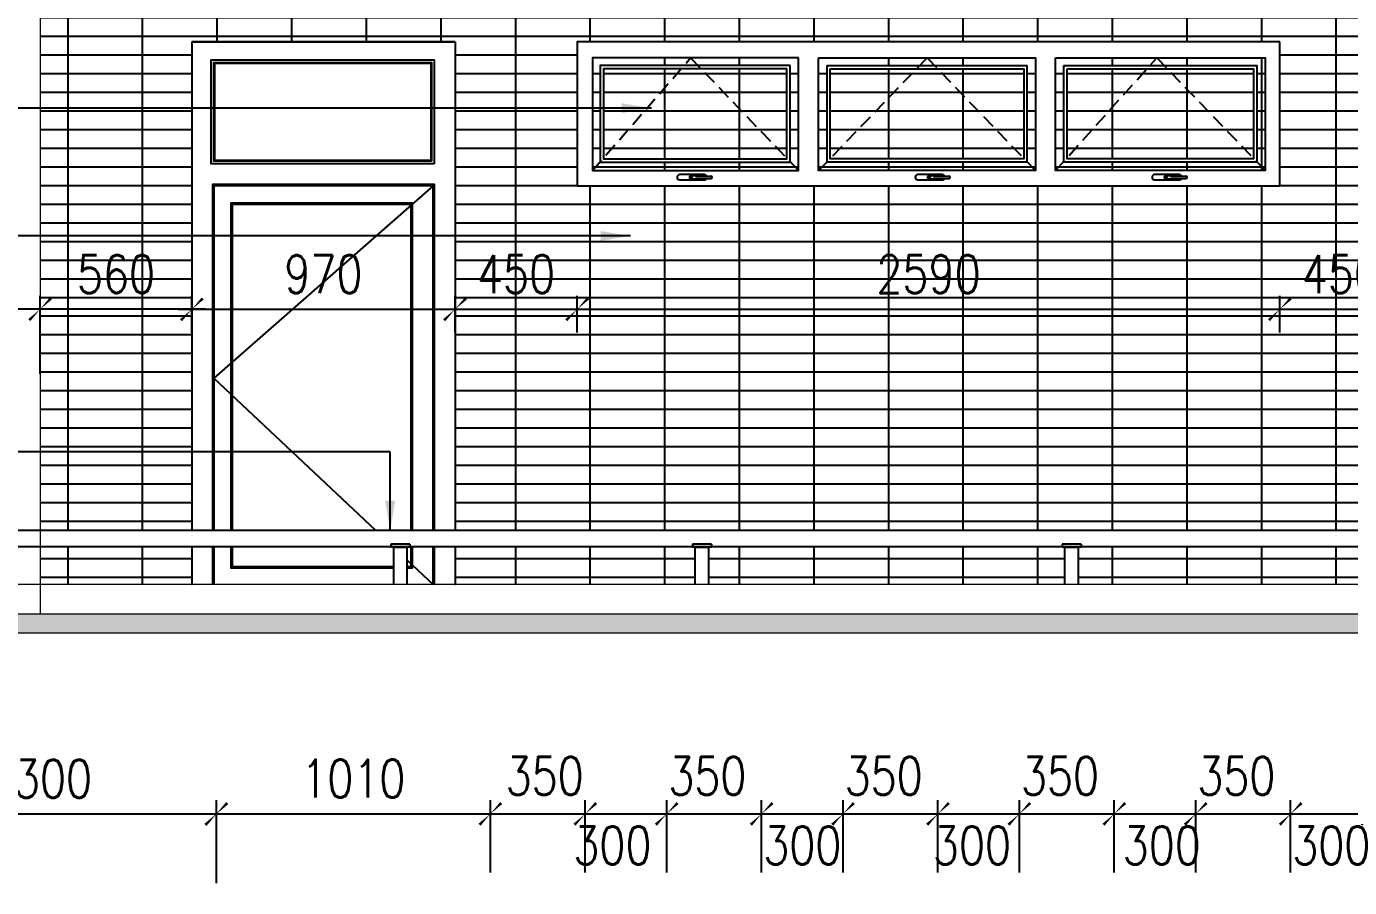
# Model space of a CAD drawing. Header units: millimetres. Extents: x -34806 to 662668, y 63228 to 99452.
# Drawn here: x 239647 to 244524, y 83975 to 87149 of the extents above; entities that cross this region are included whole.
import ezdxf

# ---------------------------------------------------------------- set-up
doc = ezdxf.new("R2010")
doc.units = ezdxf.units.MM
doc.header["$LTSCALE"] = 200
doc.header["$MEASUREMENT"] = 0
doc.header["$PDMODE"] = 3
doc.header["$PDSIZE"] = 50
doc.linetypes.add('HIDDEN', pattern=[0.375, 0.25, -0.125])
doc.layers.get('DEFPOINTS').update_dxf_attribs({"linetype": 'CONTINUOUS'})
doc.layers.add('3', color=7, linetype='CONTINUOUS', lineweight=30)
doc.layers.add('thay', color=7, linetype='CONTINUOUS', lineweight=18)
for name, color, linetype in [('DIM', 1, 'CONTINUOUS'), ('Manh', 8, 'CONTINUOUS'), ('TPTA-Hatch', 250, 'CONTINUOUS'), ('TPTA-Text', 253, 'CONTINUOUS'), ('TPTA-Virtural', 253, 'CONTINUOUS'), ('wood', 254, 'CONTINUOUS')]:
    doc.layers.add(name, color=color, linetype=linetype)
doc.styles.add('RomanS', font='romans.shx', dxfattribs={"width": 0.8})
doc.dimstyles.new('D1', dxfattribs={"dimtxt": 140, "dimasz": 80, "dimexe": 50, "dimexo": 0, "dimgap": 60, "dimtad": 1, "dimdec": 0, "dimzin": 0, "dimdsep": 46, "dimtxsty": 'RomanS', "dimblk1": 'ARCHTICK', "dimblk2": 'ARCHTICK', "dimsah": 1, "dimcen": 100, "dimdle": 50, "dimclrt": 7, "dimadec": 0, "dimazin": 0, "dimtfac": 0.005, "dimtdec": 0, "dimtix": 1, "dimtofl": 0, "dimtmove": 2, "dimatfit": 3, "dimldrblk": 'ARCHTICK', "dimfxl": 1, "dimtvp": 0.8, "dimtolj": 1, "dimtzin": 0, "dimarcsym": 0})
doc.dimstyles.new('DIM-A3', dxfattribs={"dimscale": 0, "dimtxt": 160, "dimasz": 110, "dimexe": 110, "dimexo": 0, "dimgap": 110, "dimtad": 1, "dimdec": 0, "dimdsep": 46, "dimtxsty": 'RomanS', "dimblk1": 'ARCHTICK', "dimblk2": 'ARCHTICK', "dimsah": 1, "dimcen": 0.09, "dimdle": 110, "dimclrd": 256, "dimclre": 256, "dimclrt": 14, "dimadec": 0, "dimazin": 0, "dimtfac": 1, "dimtdec": 0, "dimtix": 1, "dimtmove": 2, "dimatfit": 3, "dimfxl": 110, "dimtolj": 1, "dimarcsym": 0})

# ---------------------------------------------------------------- blocks, each defined once
blk = doc.blocks.new('_ArchTick')
at = {"layer": 'DIM', "color": 150}
blk.add_lwpolyline([(0.5, 0.5, 0.133, 0, 0), (0, 0, 0, 0.133, 0), (-0.5, -0.5, 0.133, 0.133, 0)], format="xyseb", dxfattribs=at)
blk = doc.blocks.new('*D261')
at = {"layer": 'DEFPOINTS', "color": 0}
for p in [(241356.8, 84246.3), (240346.8, 83990.3), (241356.8, 84030.7)]:
    blk.add_point(p, dxfattribs=at)
at = {"layer": 'DIM', "color": 0, "lineweight": -2}
for p, q in [((240346.8, 83990.3), (240346.8, 84296.3)), ((241356.8, 84030.7), (241356.8, 84296.3)), ((240296.8, 84246.3), (241406.8, 84246.3))]:
    blk.add_line(p, q, dxfattribs=at)
at = {"layer": 'DIM', "color": 0, "lineweight": -2, "xscale": 80, "yscale": 80, "zscale": 80, "rotation": 180}
blk.add_blockref('_ArchTick', (240346.8, 84246.3), dxfattribs=at)
at = {"layer": 'DIM', "color": 0, "lineweight": -2, "xscale": 80, "yscale": 80, "zscale": 80}
blk.add_blockref('_ArchTick', (241356.8, 84246.3), dxfattribs=at)
at = {"layer": 'DIM', "color": 7, "insert": (240851.8, 84376.3), "char_height": 140, "attachment_point": 5, "style": 'RomanS'}
blk.add_mtext('\\A1;1010', dxfattribs=at)
blk = doc.blocks.new('*D262')
at = {"layer": 'DEFPOINTS', "color": 0}
for p in [(241706.8, 84246.3), (241356.8, 84030.7), (241706.8, 84030.7)]:
    blk.add_point(p, dxfattribs=at)
at = {"layer": 'DIM', "color": 0, "lineweight": -2}
for p, q in [((241356.8, 84030.7), (241356.8, 84296.3)), ((241706.8, 84030.7), (241706.8, 84296.3)), ((241306.8, 84246.3), (241756.8, 84246.3))]:
    blk.add_line(p, q, dxfattribs=at)
at = {"layer": 'DIM', "color": 0, "lineweight": -2, "xscale": 80, "yscale": 80, "zscale": 80, "rotation": 180}
blk.add_blockref('_ArchTick', (241356.8, 84246.3), dxfattribs=at)
at = {"layer": 'DIM', "color": 0, "lineweight": -2, "xscale": 80, "yscale": 80, "zscale": 80}
blk.add_blockref('_ArchTick', (241706.8, 84246.3), dxfattribs=at)
at = {"layer": 'DIM', "color": 7, "insert": (241556.8, 84386.3), "char_height": 140, "attachment_point": 5, "style": 'RomanS'}
blk.add_mtext('\\A1;350', dxfattribs=at)
blk = doc.blocks.new('*D263')
at = {"layer": 'DEFPOINTS', "color": 0}
for p in [(242006.8, 84246.3), (241706.8, 84030.7), (242006.8, 84030.7)]:
    blk.add_point(p, dxfattribs=at)
at = {"layer": 'DIM', "color": 0, "lineweight": -2}
for p, q in [((241706.8, 84030.7), (241706.8, 84296.3)), ((242006.8, 84030.7), (242006.8, 84296.3)), ((241656.8, 84246.3), (242056.8, 84246.3))]:
    blk.add_line(p, q, dxfattribs=at)
at = {"layer": 'DIM', "color": 0, "lineweight": -2, "xscale": 80, "yscale": 80, "zscale": 80, "rotation": 180}
blk.add_blockref('_ArchTick', (241706.8, 84246.3), dxfattribs=at)
at = {"layer": 'DIM', "color": 0, "lineweight": -2, "xscale": 80, "yscale": 80, "zscale": 80}
blk.add_blockref('_ArchTick', (242006.8, 84246.3), dxfattribs=at)
at = {"layer": 'DIM', "color": 7, "insert": (241806.8, 84130.2), "char_height": 140, "attachment_point": 5, "style": 'RomanS'}
blk.add_mtext('\\A1;300', dxfattribs=at)
blk = doc.blocks.new('*D264')
at = {"layer": 'DEFPOINTS', "color": 0}
for p in [(242356.8, 84246.3), (242006.8, 84030.7), (242356.8, 84030.7)]:
    blk.add_point(p, dxfattribs=at)
at = {"layer": 'DIM', "color": 0, "lineweight": -2}
for p, q in [((242006.8, 84030.7), (242006.8, 84296.3)), ((242356.8, 84030.7), (242356.8, 84296.3)), ((241956.8, 84246.3), (242406.8, 84246.3))]:
    blk.add_line(p, q, dxfattribs=at)
at = {"layer": 'DIM', "color": 0, "lineweight": -2, "xscale": 80, "yscale": 80, "zscale": 80, "rotation": 180}
blk.add_blockref('_ArchTick', (242006.8, 84246.3), dxfattribs=at)
at = {"layer": 'DIM', "color": 0, "lineweight": -2, "xscale": 80, "yscale": 80, "zscale": 80}
blk.add_blockref('_ArchTick', (242356.8, 84246.3), dxfattribs=at)
at = {"layer": 'DIM', "color": 7, "insert": (242156.8, 84386.3), "char_height": 140, "attachment_point": 5, "style": 'RomanS'}
blk.add_mtext('\\A1;350', dxfattribs=at)
blk = doc.blocks.new('*D265')
at = {"layer": 'DEFPOINTS', "color": 0}
for p in [(242656.8, 84246.3), (242356.8, 84030.7), (242656.8, 84030.7)]:
    blk.add_point(p, dxfattribs=at)
at = {"layer": 'DIM', "color": 0, "lineweight": -2}
for p, q in [((242356.8, 84030.7), (242356.8, 84296.3)), ((242656.8, 84030.7), (242656.8, 84296.3)), ((242306.8, 84246.3), (242706.8, 84246.3))]:
    blk.add_line(p, q, dxfattribs=at)
at = {"layer": 'DIM', "color": 0, "lineweight": -2, "xscale": 80, "yscale": 80, "zscale": 80, "rotation": 180}
blk.add_blockref('_ArchTick', (242356.8, 84246.3), dxfattribs=at)
at = {"layer": 'DIM', "color": 0, "lineweight": -2, "xscale": 80, "yscale": 80, "zscale": 80}
blk.add_blockref('_ArchTick', (242656.8, 84246.3), dxfattribs=at)
at = {"layer": 'DIM', "color": 7, "insert": (242506.8, 84130.2), "char_height": 140, "attachment_point": 5, "style": 'RomanS'}
blk.add_mtext('\\A1;300', dxfattribs=at)
blk = doc.blocks.new('*D266')
at = {"layer": 'DEFPOINTS', "color": 0}
for p in [(243006.8, 84246.3), (242656.8, 84030.7), (243006.8, 84030.7)]:
    blk.add_point(p, dxfattribs=at)
at = {"layer": 'DIM', "color": 0, "lineweight": -2}
for p, q in [((242656.8, 84030.7), (242656.8, 84296.3)), ((243006.8, 84030.7), (243006.8, 84296.3)), ((242606.8, 84246.3), (243056.8, 84246.3))]:
    blk.add_line(p, q, dxfattribs=at)
at = {"layer": 'DIM', "color": 0, "lineweight": -2, "xscale": 80, "yscale": 80, "zscale": 80, "rotation": 180}
blk.add_blockref('_ArchTick', (242656.8, 84246.3), dxfattribs=at)
at = {"layer": 'DIM', "color": 0, "lineweight": -2, "xscale": 80, "yscale": 80, "zscale": 80}
blk.add_blockref('_ArchTick', (243006.8, 84246.3), dxfattribs=at)
at = {"layer": 'DIM', "color": 7, "insert": (242806.8, 84386.3), "char_height": 140, "attachment_point": 5, "style": 'RomanS'}
blk.add_mtext('\\A1;350', dxfattribs=at)
blk = doc.blocks.new('*D267')
at = {"layer": 'DEFPOINTS', "color": 0}
for p in [(243306.8, 84246.3), (243006.8, 84030.7), (243306.8, 84030.7)]:
    blk.add_point(p, dxfattribs=at)
at = {"layer": 'DIM', "color": 0, "lineweight": -2}
for p, q in [((243006.8, 84030.7), (243006.8, 84296.3)), ((243306.8, 84030.7), (243306.8, 84296.3)), ((242956.8, 84246.3), (243356.8, 84246.3))]:
    blk.add_line(p, q, dxfattribs=at)
at = {"layer": 'DIM', "color": 0, "lineweight": -2, "xscale": 80, "yscale": 80, "zscale": 80, "rotation": 180}
blk.add_blockref('_ArchTick', (243006.8, 84246.3), dxfattribs=at)
at = {"layer": 'DIM', "color": 0, "lineweight": -2, "xscale": 80, "yscale": 80, "zscale": 80}
blk.add_blockref('_ArchTick', (243306.8, 84246.3), dxfattribs=at)
at = {"layer": 'DIM', "color": 7, "insert": (243131.8, 84130.2), "char_height": 140, "attachment_point": 5, "style": 'RomanS'}
blk.add_mtext('\\A1;300', dxfattribs=at)
blk = doc.blocks.new('*D268')
at = {"layer": 'DEFPOINTS', "color": 0}
for p in [(243656.8, 84246.3), (243306.8, 84030.7), (243656.8, 84030.7)]:
    blk.add_point(p, dxfattribs=at)
at = {"layer": 'DIM', "color": 0, "lineweight": -2}
for p, q in [((243306.8, 84030.7), (243306.8, 84296.3)), ((243656.8, 84030.7), (243656.8, 84296.3)), ((243256.8, 84246.3), (243706.8, 84246.3))]:
    blk.add_line(p, q, dxfattribs=at)
at = {"layer": 'DIM', "color": 0, "lineweight": -2, "xscale": 80, "yscale": 80, "zscale": 80, "rotation": 180}
blk.add_blockref('_ArchTick', (243306.8, 84246.3), dxfattribs=at)
at = {"layer": 'DIM', "color": 0, "lineweight": -2, "xscale": 80, "yscale": 80, "zscale": 80}
blk.add_blockref('_ArchTick', (243656.8, 84246.3), dxfattribs=at)
at = {"layer": 'DIM', "color": 7, "insert": (243456.8, 84386.3), "char_height": 140, "attachment_point": 5, "style": 'RomanS'}
blk.add_mtext('\\A1;350', dxfattribs=at)
blk = doc.blocks.new('*D269')
at = {"layer": 'DEFPOINTS', "color": 0}
for p in [(243956.8, 84246.3), (243656.8, 84030.7), (243956.8, 84030.7)]:
    blk.add_point(p, dxfattribs=at)
at = {"layer": 'DIM', "color": 0, "lineweight": -2}
for p, q in [((243656.8, 84030.7), (243656.8, 84296.3)), ((243956.8, 84030.7), (243956.8, 84296.3)), ((243606.8, 84246.3), (244006.8, 84246.3))]:
    blk.add_line(p, q, dxfattribs=at)
at = {"layer": 'DIM', "color": 0, "lineweight": -2, "xscale": 80, "yscale": 80, "zscale": 80, "rotation": 180}
blk.add_blockref('_ArchTick', (243656.8, 84246.3), dxfattribs=at)
at = {"layer": 'DIM', "color": 0, "lineweight": -2, "xscale": 80, "yscale": 80, "zscale": 80}
blk.add_blockref('_ArchTick', (243956.8, 84246.3), dxfattribs=at)
at = {"layer": 'DIM', "color": 7, "insert": (243831.8, 84130.2), "char_height": 140, "attachment_point": 5, "style": 'RomanS'}
blk.add_mtext('\\A1;300', dxfattribs=at)
blk = doc.blocks.new('*D270')
at = {"layer": 'DEFPOINTS', "color": 0}
for p in [(244306.8, 84246.3), (243956.8, 84030.7), (244306.8, 84030.7)]:
    blk.add_point(p, dxfattribs=at)
at = {"layer": 'DIM', "color": 0, "lineweight": -2}
for p, q in [((243956.8, 84030.7), (243956.8, 84296.3)), ((244306.8, 84030.7), (244306.8, 84296.3)), ((243906.8, 84246.3), (244356.8, 84246.3))]:
    blk.add_line(p, q, dxfattribs=at)
at = {"layer": 'DIM', "color": 0, "lineweight": -2, "xscale": 80, "yscale": 80, "zscale": 80, "rotation": 180}
blk.add_blockref('_ArchTick', (243956.8, 84246.3), dxfattribs=at)
at = {"layer": 'DIM', "color": 0, "lineweight": -2, "xscale": 80, "yscale": 80, "zscale": 80}
blk.add_blockref('_ArchTick', (244306.8, 84246.3), dxfattribs=at)
at = {"layer": 'DIM', "color": 7, "insert": (244106.8, 84386.3), "char_height": 140, "attachment_point": 5, "style": 'RomanS'}
blk.add_mtext('\\A1;350', dxfattribs=at)
blk = doc.blocks.new('*D271')
at = {"layer": 'DEFPOINTS', "color": 0}
for p in [(244606.8, 84246.3), (244306.8, 84030.7), (244606.8, 84030.7)]:
    blk.add_point(p, dxfattribs=at)
at = {"layer": 'DIM', "color": 0, "lineweight": -2}
for p, q in [((244306.8, 84030.7), (244306.8, 84296.3)), ((244606.8, 84030.7), (244606.8, 84296.3)), ((244256.8, 84246.3), (244656.8, 84246.3))]:
    blk.add_line(p, q, dxfattribs=at)
at = {"layer": 'DIM', "color": 0, "lineweight": -2, "xscale": 80, "yscale": 80, "zscale": 80, "rotation": 180}
blk.add_blockref('_ArchTick', (244306.8, 84246.3), dxfattribs=at)
at = {"layer": 'DIM', "color": 0, "lineweight": -2, "xscale": 80, "yscale": 80, "zscale": 80}
blk.add_blockref('_ArchTick', (244606.8, 84246.3), dxfattribs=at)
at = {"layer": 'DIM', "color": 7, "insert": (244456.8, 84130.2), "char_height": 140, "attachment_point": 5, "style": 'RomanS'}
blk.add_mtext('\\A1;300', dxfattribs=at)
blk = doc.blocks.new('tn')
at = {"layer": 'wood', "ltscale": 0.5}
for p, q in [((65303.5, -42411.1), (65303.5, -42422.8)), ((65303.6, -42423.4), (65305.2, -42426.5)), ((65305.4, -42427), (65305.4, -42482.4)), ((65314, -42427), (65314, -42482.4)), ((65315.7, -42423.4), (65314.2, -42426.5)), ((65315.9, -42411.1), (65315.9, -42422.8))]:
    blk.add_line(p, q, dxfattribs=at)
for points in [[(65300.1, -42367), (65300.1, -42457.3)], [(65319.3, -42417.3), (65319.3, -42367)], [(65319.3, -42457.3), (65319.3, -42417.3)]]:
    blk.add_lwpolyline(points, dxfattribs=at)
blk.add_circle((65309.7, -42411.1), 1.75, dxfattribs=at)
for centre, radius, start, end in [((65309.7, -42367), 9.61, 0, 180), ((65309.7, -42411.1), 8.28, 318.259, 221.741), ((65309.7, -42411.1), 8.28, 48.259, 221.741), ((65309.7, -42411.1), 6.18, 0, 180), ((65304.7, -42422.8), 1.2, 180, 207.1927), ((65304.2, -42427), 1.2, 0, 27.1927), ((65315.2, -42427), 1.2, 152.8073, 180), ((65314.7, -42422.8), 1.2, 332.8073, 0), ((65309.7, -42457.3), 9.61, 180, 243.1549), ((65309.7, -42457.3), 9.61, 296.8451, 0), ((65309.7, -42482.4), 4.34, 180, 0)]:
    blk.add_arc(centre, radius, start, end, dxfattribs=at)
blk = doc.blocks.new('*D301')
at = {"layer": 'DEFPOINTS', "color": 0}
for p in [(239046.8, 84245.7), (240346.8, 83990.3), (239046.8, 83974.7)]:
    blk.add_point(p, dxfattribs=at)
at = {"layer": 'DIM', "color": 0, "lineweight": -2}
for p, q in [((239046.8, 83974.7), (239046.8, 84295.7)), ((240346.8, 83990.3), (240346.8, 84295.7)), ((240396.8, 84245.7), (238996.8, 84245.7))]:
    blk.add_line(p, q, dxfattribs=at)
at = {"layer": 'DIM', "color": 0, "lineweight": -2, "xscale": 80, "yscale": 80, "zscale": 80, "rotation": 180}
blk.add_blockref('_ArchTick', (239046.8, 84245.7), dxfattribs=at)
at = {"layer": 'DIM', "color": 0, "lineweight": -2, "xscale": 80, "yscale": 80, "zscale": 80}
blk.add_blockref('_ArchTick', (240346.8, 84245.7), dxfattribs=at)
at = {"layer": 'DIM', "color": 7, "insert": (239696.8, 84375.7), "char_height": 140, "attachment_point": 5, "style": 'RomanS'}
blk.add_mtext('\\A1;1300', dxfattribs=at)
blk = doc.blocks.new('*D302')
at = {"layer": 'DEFPOINTS', "color": 0}
for p in [(238206.8, 86554.5), (238206.8, 86106.3), (239696.8, 85868.1)]:
    blk.add_point(p, dxfattribs=at)
at = {"layer": 'DIM', "color": 0, "lineweight": -2}
for p, q in [((238206.8, 86554.5), (238206.8, 86056.3)), ((239696.8, 85868.1), (239696.8, 86156.3)), ((239746.8, 86106.3), (238156.8, 86106.3))]:
    blk.add_line(p, q, dxfattribs=at)
at = {"layer": 'DIM', "color": 0, "lineweight": -2, "xscale": 80, "yscale": 80, "zscale": 80, "rotation": 180}
blk.add_blockref('_ArchTick', (238206.8, 86106.3), dxfattribs=at)
at = {"layer": 'DIM', "color": 0, "lineweight": -2, "xscale": 80, "yscale": 80, "zscale": 80}
blk.add_blockref('_ArchTick', (239696.8, 86106.3), dxfattribs=at)
at = {"layer": 'DIM', "color": 7, "insert": (238951.8, 86236.3), "char_height": 140, "attachment_point": 5, "style": 'RomanS'}
blk.add_mtext('\\A1;1490', dxfattribs=at)
blk = doc.blocks.new('*D303')
at = {"layer": 'DEFPOINTS', "color": 0}
for p in [(239696.8, 86106.3), (239696.8, 86020.9), (240256.5, 86020.9)]:
    blk.add_point(p, dxfattribs=at)
at = {"layer": 'DIM', "color": 0, "lineweight": -2}
for p, q in [((239696.8, 86020.9), (239696.8, 86156.3)), ((240256.5, 86020.9), (240256.5, 86156.3)), ((240306.5, 86106.3), (239646.8, 86106.3))]:
    blk.add_line(p, q, dxfattribs=at)
at = {"layer": 'DIM', "color": 0, "lineweight": -2, "xscale": 80, "yscale": 80, "zscale": 80, "rotation": 180}
blk.add_blockref('_ArchTick', (239696.8, 86106.3), dxfattribs=at)
at = {"layer": 'DIM', "color": 0, "lineweight": -2, "xscale": 80, "yscale": 80, "zscale": 80}
blk.add_blockref('_ArchTick', (240256.5, 86106.3), dxfattribs=at)
at = {"layer": 'DIM', "color": 7, "insert": (239976.7, 86236.3), "char_height": 140, "attachment_point": 5, "style": 'RomanS'}
blk.add_mtext('\\A1;560', dxfattribs=at)
blk = doc.blocks.new('*D304')
at = {"layer": 'DEFPOINTS', "color": 0}
for p in [(241226.5, 86106.3), (240256.5, 86020.9), (241226.5, 86020.9)]:
    blk.add_point(p, dxfattribs=at)
at = {"layer": 'DIM', "color": 0, "lineweight": -2}
for p, q in [((240256.5, 86020.9), (240256.5, 86156.3)), ((241226.5, 86020.9), (241226.5, 86156.3)), ((240206.5, 86106.3), (241276.5, 86106.3))]:
    blk.add_line(p, q, dxfattribs=at)
at = {"layer": 'DIM', "color": 0, "lineweight": -2, "xscale": 80, "yscale": 80, "zscale": 80, "rotation": 180}
blk.add_blockref('_ArchTick', (240256.5, 86106.3), dxfattribs=at)
at = {"layer": 'DIM', "color": 0, "lineweight": -2, "xscale": 80, "yscale": 80, "zscale": 80}
blk.add_blockref('_ArchTick', (241226.5, 86106.3), dxfattribs=at)
at = {"layer": 'DIM', "color": 7, "insert": (240741.5, 86236.3), "char_height": 140, "attachment_point": 5, "style": 'RomanS'}
blk.add_mtext('\\A1;970', dxfattribs=at)
blk = doc.blocks.new('*D305')
at = {"layer": 'DEFPOINTS', "color": 0}
for p in [(241676.8, 86106.3), (241226.5, 86020.9), (241676.8, 86020.9)]:
    blk.add_point(p, dxfattribs=at)
at = {"layer": 'DIM', "color": 0, "lineweight": -2}
for p, q in [((241226.5, 86020.9), (241226.5, 86156.3)), ((241676.8, 86020.9), (241676.8, 86156.3)), ((241176.5, 86106.3), (241726.8, 86106.3))]:
    blk.add_line(p, q, dxfattribs=at)
at = {"layer": 'DIM', "color": 0, "lineweight": -2, "xscale": 80, "yscale": 80, "zscale": 80, "rotation": 180}
blk.add_blockref('_ArchTick', (241226.5, 86106.3), dxfattribs=at)
at = {"layer": 'DIM', "color": 0, "lineweight": -2, "xscale": 80, "yscale": 80, "zscale": 80}
blk.add_blockref('_ArchTick', (241676.8, 86106.3), dxfattribs=at)
at = {"layer": 'DIM', "color": 7, "insert": (241451.6, 86236.3), "char_height": 140, "attachment_point": 5, "style": 'RomanS'}
blk.add_mtext('\\A1;450', dxfattribs=at)
blk = doc.blocks.new('*D306')
at = {"layer": 'DEFPOINTS', "color": 0}
for p in [(244266.8, 86106.3), (241676.8, 86020.9), (244266.8, 86020.7)]:
    blk.add_point(p, dxfattribs=at)
at = {"layer": 'DIM', "color": 0, "lineweight": -2}
for p, q in [((241676.8, 86020.9), (241676.8, 86156.3)), ((244266.8, 86020.7), (244266.8, 86156.3)), ((241626.8, 86106.3), (244316.8, 86106.3))]:
    blk.add_line(p, q, dxfattribs=at)
at = {"layer": 'DIM', "color": 0, "lineweight": -2, "xscale": 80, "yscale": 80, "zscale": 80, "rotation": 180}
blk.add_blockref('_ArchTick', (241676.8, 86106.3), dxfattribs=at)
at = {"layer": 'DIM', "color": 0, "lineweight": -2, "xscale": 80, "yscale": 80, "zscale": 80}
blk.add_blockref('_ArchTick', (244266.8, 86106.3), dxfattribs=at)
at = {"layer": 'DIM', "color": 7, "insert": (242971.8, 86236.3), "char_height": 140, "attachment_point": 5, "style": 'RomanS'}
blk.add_mtext('\\A1;2590', dxfattribs=at)
blk = doc.blocks.new('*D307')
at = {"layer": 'DEFPOINTS', "color": 0}
for p in [(244717, 86106.3), (244266.8, 86020.7), (244717, 86020.9)]:
    blk.add_point(p, dxfattribs=at)
at = {"layer": 'DIM', "color": 0, "lineweight": -2}
for p, q in [((244266.8, 86020.7), (244266.8, 86156.3)), ((244717, 86020.9), (244717, 86156.3)), ((244216.8, 86106.3), (244767, 86106.3))]:
    blk.add_line(p, q, dxfattribs=at)
at = {"layer": 'DIM', "color": 0, "lineweight": -2, "xscale": 80, "yscale": 80, "zscale": 80, "rotation": 180}
blk.add_blockref('_ArchTick', (244266.8, 86106.3), dxfattribs=at)
at = {"layer": 'DIM', "color": 0, "lineweight": -2, "xscale": 80, "yscale": 80, "zscale": 80}
blk.add_blockref('_ArchTick', (244717, 86106.3), dxfattribs=at)
at = {"layer": 'DIM', "color": 7, "insert": (244491.9, 86236.3), "char_height": 140, "attachment_point": 5, "style": 'RomanS'}
blk.add_mtext('\\A1;450', dxfattribs=at)

msp = doc.modelspace()

# ---------------------------------------------------------------- hatches: boundary and pattern name
at = {"layer": 'Manh'}
h = msp.add_hatch(dxfattribs=at)
h.set_pattern_fill('DOTS', color=256, scale=250, style=0)
h.set_pattern_definition([(0, (0, -114049.677), (7.8125, 15.625), [0, -15.625])])
h.paths.add_polyline_path([(239726.8, 84982.3), (239696.8, 84982.3), (238826.8, 84982.3), (238826.8, 84912.3), (239726.8, 84912.3)])
h.paths.add_polyline_path([(247516.8, 84982.3), (246136.8, 84982.3), (246136.8, 84912.3), (247516.8, 84912.3)])
h.paths.add_polyline_path([(246136.8, 84982.3), (239806.8, 84982.3), (239806.8, 84912.3), (246136.8, 84912.3)])
h.paths.add_polyline_path([(239806.8, 84982.3), (239726.8, 84982.3), (239726.8, 84912.3), (239806.8, 84912.3)])
h = msp.add_hatch(dxfattribs=at)
h.set_pattern_fill('DOTS', color=256, scale=200, style=0)
h.set_pattern_definition([(0, (-43814.686, -281711.796), (6.25, 12.5), [0, -12.5])])
h.paths.add_polyline_path([(247516.8, 84982.3), (246136.8, 84982.3), (246136.8, 84912.3), (247516.8, 84912.3)])
h.paths.add_polyline_path([(246136.8, 84982.3), (239806.8, 84982.3), (239806.8, 84912.3), (246136.8, 84912.3)])
h.paths.add_polyline_path([(239806.8, 84982.3), (239726.8, 84982.3), (239726.8, 84912.3), (239806.8, 84912.3)])
at = {"layer": 'TPTA-Hatch'}
h = msp.add_hatch(dxfattribs=at)
h.set_pattern_fill('GRATE', color=256, scale=2200, style=0)
h.set_pattern_definition([(0, (0, -114049.68), (0, 68.75), []), (90, (0, -114049.68), (-275, 2e-14), [])])
h.paths.add_polyline_path([(246246.8, 87496.4), (239696.8, 87496.4), (239696.8, 85292.3), (240256.5, 85292.3), (240256.5, 87092.4), (241226.5, 87092.4), (241226.5, 85292.3), (244717, 85292.3), (244717, 87092.4), (245687, 87092.4), (245687, 85292.3), (246246.8, 85292.3)])
h.paths.add_polyline_path([(244266.8, 86561.1), (241676.8, 86561.1), (241676.8, 87092.3), (244266.8, 87092.3)], flags=16)
h.paths.add_polyline_path([(244212.8, 86618.1), (243439.8, 86618.1), (243439.8, 87033.3), (244212.8, 87033.3)], flags=0)
h.paths.add_polyline_path([(244182.9, 86649.1), (243467.7, 86649.1), (243470.8, 86652.6), (243470.8, 87005.3), (243788.1, 87005.3), (243813.3, 87033.3), (243840.2, 87005.3), (244181.8, 87005.3), (244181.8, 86650.3)], flags=0)
h.paths.add_polyline_path([(244169.8, 86661.1), (243482.8, 86661.1), (243482.8, 86993.3), (244169.8, 86993.3)], flags=0)
h.paths.add_polyline_path([(243920.7, 86588.8), (243904.1, 86588.8, -0.282759), (243895.6, 86583.6), (243805.3, 86583.6, -1), (243805.3, 86602.8), (243855.6, 86602.8), (243895.6, 86602.8, -0.282759), (243904.1, 86597.5), (243920.7, 86597.5, -1)], flags=0)
h.paths.add_polyline_path([(243861.7, 86599.2, 1.005492), (243860.6, 86597.1, -0.791418), (243861.2, 86599.3), (243849.4, 86599.3, 1), (243849.4, 86587), (243861.2, 86587, 0.11921), (243861.7, 86587.1), (243873.5, 86593.2)], flags=0)
h.paths.add_polyline_path([(243365.8, 86618.1), (242566.8, 86618.1), (242566.8, 87033.3), (243365.8, 87033.3)], flags=0)
h.paths.add_polyline_path([(243335.9, 86649.1), (242596.6, 86649.1), (242597.8, 86650.3), (242597.8, 87005.3), (242939.3, 87005.3), (242966.3, 87033.3), (242993.2, 87005.3), (243334.8, 87005.3), (243334.8, 86650.3)], flags=0)
h.paths.add_polyline_path([(243322.8, 86661.1), (242609.8, 86661.1), (242609.8, 86993.3), (243322.8, 86993.3)], flags=0)
h.paths.add_polyline_path([(243047.7, 86588.8), (243031.1, 86588.8, -0.282759), (243022.6, 86583.6), (242932.3, 86583.6, -1), (242932.3, 86602.8), (242982.6, 86602.8), (243022.6, 86602.8, -0.282759), (243031.1, 86597.5), (243047.7, 86597.5, -1)], flags=0)
h.paths.add_polyline_path([(242988.7, 86599.2, 1.005492), (242987.6, 86597.1, -0.791418), (242988.2, 86599.3), (242976.4, 86599.3, 1), (242976.4, 86587), (242988.2, 86587, 0.11921), (242988.7, 86587.1), (243000.5, 86593.2)], flags=0)
h.paths.add_polyline_path([(242992.3, 86597.5, 1), (242992.3, 86599.9, 1)], flags=0)
h.paths.add_polyline_path([(242492.8, 86618.1), (241733.8, 86618.1), (241733.8, 87033.3), (242492.8, 87033.3)], flags=0)
h.paths.add_polyline_path([(242463.1, 86649.1), (241760.7, 86649.1), (241761.8, 86650.3), (241761.8, 87005.3), (242070.4, 87005.3), (242094.8, 87033.3), (242121.6, 87005.3), (242461.8, 87005.3), (242461.8, 86650.4)], flags=0)
h.paths.add_polyline_path([(242449.8, 86661.1), (241773.8, 86661.1), (241773.8, 86993.3), (242449.8, 86993.3)], flags=0)
h.paths.add_polyline_path([(242170.2, 86588.8), (242153.6, 86588.8, -0.282759), (242145, 86583.6), (242054.7, 86583.6, -1), (242054.7, 86602.8), (242105, 86602.8), (242145, 86602.8, -0.282759), (242153.6, 86597.5), (242170.2, 86597.5, -1)], flags=0)
h.paths.add_polyline_path([(242111.1, 86599.2, 1.005492), (242110.1, 86597.1, -0.791418), (242110.6, 86599.3), (242098.9, 86599.3, 1), (242098.9, 86587), (242110.6, 86587, 0.11921), (242111.1, 86587.1), (242122.9, 86593.2)], flags=0)
h.paths.add_polyline_path([(248306.4, 87092.4), (251156.5, 87092.4), (251156.5, 85292.3), (251916.8, 85292.3), (251916.8, 87291.7), (247761.3, 87291.7), (247610.3, 87291.7), (247144.8, 87496.4), (246296.8, 87496.4), (246246.8, 87496.4), (246246.8, 85292.3), (248306.4, 85292.3)])
h.paths.add_polyline_path([(246249.4, 85229), (246239.4, 85229), (246239.4, 85232.3), (245687, 85232.3), (245687, 85092.3), (246249.4, 85092.3)])
h.paths.add_polyline_path([(244717, 85232.3), (243534.4, 85232.3), (243534.4, 85229), (243524.4, 85229), (243524.4, 85092.3), (244717, 85092.3)])
h.paths.add_polyline_path([(243474.4, 85229), (243464.4, 85229), (243464.4, 85232.3), (242171.9, 85232.3), (242171.9, 85229), (242161.9, 85229), (242161.9, 85092.3), (243474.4, 85092.3)])
h.paths.add_polyline_path([(242111.9, 85229), (242101.9, 85229), (242101.9, 85232.3), (241226.5, 85232.3), (241226.5, 85092.3), (242111.9, 85092.3)])
h.paths.add_polyline_path([(240256.5, 85232.3), (239696.8, 85232.3), (239696.8, 85092.3), (240256.5, 85092.3)])
h.paths.add_polyline_path([(247456.8, 85229.4), (247446.8, 85229.4), (247446.8, 85232.3), (247426.8, 85232.3), (246309.4, 85232.3), (246309.4, 85229), (246299.4, 85229), (246299.4, 85092.3), (247442.8, 85092.3), (247456.8, 85106.2)])
h.paths.add_polyline_path([(248306.4, 85232.3), (247516.8, 85232.3), (247516.8, 85229.4), (247506.8, 85229.4), (247506.8, 85092.3), (247546.8, 85092.3), (247546.8, 85091.8), (248306.4, 85091.8)])
h.paths.add_polyline_path([(239797.7, 86341.3), (240155.7, 86341.3), (240155.7, 86131.3), (239797.7, 86131.3)], flags=24)
h.paths.add_polyline_path([(241272.6, 86341.3), (241630.6, 86341.3), (241630.6, 86131.3), (241272.6, 86131.3)], flags=24)
h.paths.add_polyline_path([(242739.4, 86341.3), (243204.1, 86341.3), (243204.1, 86131.3), (242739.4, 86131.3)], flags=24)
h.paths.add_polyline_path([(244312.9, 86341.3), (244670.9, 86341.3), (244670.9, 86131.3), (244312.9, 86131.3)], flags=24)
h.paths.add_polyline_path([(245787.9, 86341.3), (246145.9, 86341.3), (246145.9, 86131.3), (245787.9, 86131.3)], flags=24)
h.paths.add_polyline_path([(246767.5, 86341.3), (247216.1, 86341.3), (247216.1, 86131.3), (246767.5, 86131.3)], flags=24)
h.paths.add_polyline_path([(251357.6, 86341.3), (251715.6, 86341.3), (251715.6, 86131.3), (251357.6, 86131.3)], flags=24)
h.paths.add_polyline_path([(251916.8, 85091.8), (251916.8, 85232.3), (251156.5, 85232.3), (251156.5, 85091.8)])

# ---------------------------------------------------------------- linework, layer by layer
at = {"layer": '3'}
msp.add_line((240256.5, 87092.4), (241226.5, 87092.4), dxfattribs=at)
at = {"layer": 'thay'}
for p, q in [((239696.8, 87592.1), (239696.8, 84982.3)), ((246116.8, 85091.8), (238796.8, 85091.8)), ((247546.8, 85092.3), (238838.1, 85092.3)), ((247516.8, 84982.3), (238826.8, 84982.3)), ((247516.8, 84912.3), (238826.8, 84912.3))]:
    msp.add_line(p, q, dxfattribs=at)
at = {"layer": 'TPTA-Virtural'}
for p, q in [((238796.8, 85292.3), (253516.8, 85292.3)), ((238796.8, 85232.3), (248729.5, 85232.3)), ((240990.4, 85240.7), (240990.4, 85240.6)), ((241060.4, 85240.7), (240990.4, 85240.7)), ((240990.4, 85240.6), (240990.4, 85237.8)), ((241060.4, 85240.6), (240990.4, 85240.6)), ((240990.4, 85237.8), (240990.4, 85229)), ((241060.4, 85229), (240990.4, 85229)), ((241050.4, 85227.8), (241000.4, 85227.8)), ((241000.4, 85091.8), (241000.4, 85227.8)), ((241050.4, 85091.8), (241050.4, 85227.8)), ((241060.4, 85240.7), (241060.4, 85240.6)), ((241060.4, 85240.6), (241060.4, 85237.8)), ((241060.4, 85237.8), (241060.4, 85229)), ((242101.9, 85240.7), (242101.9, 85240.6)), ((242171.9, 85240.7), (242101.9, 85240.7)), ((242101.9, 85240.6), (242101.9, 85237.8)), ((242171.9, 85240.6), (242101.9, 85240.6)), ((242101.9, 85237.8), (242101.9, 85229)), ((242171.9, 85229), (242101.9, 85229)), ((242161.9, 85227.8), (242111.9, 85227.8)), ((242111.9, 85091.8), (242111.9, 85227.8)), ((242161.9, 85091.8), (242161.9, 85227.8)), ((242171.9, 85240.7), (242171.9, 85240.6)), ((242171.9, 85240.6), (242171.9, 85237.8)), ((242171.9, 85237.8), (242171.9, 85229)), ((243464.4, 85240.7), (243464.4, 85240.6)), ((243534.4, 85240.7), (243464.4, 85240.7)), ((243464.4, 85240.6), (243464.4, 85237.8)), ((243534.4, 85240.6), (243464.4, 85240.6)), ((243464.4, 85237.8), (243464.4, 85229)), ((243534.4, 85229), (243464.4, 85229)), ((243524.4, 85227.8), (243474.4, 85227.8)), ((243474.4, 85091.8), (243474.4, 85227.8)), ((243524.4, 85091.8), (243524.4, 85227.8)), ((243534.4, 85240.7), (243534.4, 85240.6)), ((243534.4, 85240.6), (243534.4, 85237.8)), ((243534.4, 85237.8), (243534.4, 85229))]:
    msp.add_line(p, q, dxfattribs=at)
at = {"layer": 'wood'}
for p, q in [((241145.5, 85292.3), (241145.5, 86561.1)), ((241145.5, 85292.3), (241145.5, 86561.1)), ((241145.5, 86561.1), (241145.5, 85292.3)), ((241145.5, 85092.3), (241145.5, 85232.3)), ((241145.5, 85092.3), (241145.5, 85232.3)), ((241145.5, 85232.3), (241145.5, 85092.3))]:
    msp.add_line(p, q, dxfattribs=at)
for points in [[(240256.5, 87092.4), (240256.5, 85292.3)], [(241226.5, 87092.4), (241226.5, 85292.3)], [(241150.5, 85292.3), (241150.5, 86566.1), (240332.6, 86566.1), (240332.6, 85292.3)], [(241145.5, 86561.1), (240337.6, 85852.1), (240932.8, 85292.3)], [(241145.5, 85292.3), (241145.5, 86561.1), (240337.6, 86561.1), (240337.6, 85292.3)], [(241070.2, 85292.3), (241070.2, 86498.2), (240400.5, 86498.2), (240400.5, 85292.3)], [(241065.2, 85292.3), (241065.2, 86493.2), (240405.5, 86493.2), (240405.5, 85292.3)], [(240256.5, 85232.3), (240256.5, 85091.8), (240256.5, 85091.8)], [(240332.6, 85232.3), (240332.6, 85092.3)], [(240337.6, 85232.3), (240337.6, 85092.3)], [(240400.5, 85232.3), (240400.5, 85153), (241000.4, 85153)], [(240405.5, 85232.3), (240405.5, 85158), (241000.4, 85158)], [(241050.4, 85153), (241070.2, 85153), (241070.2, 85232.3)], [(241050.4, 85158), (241065.2, 85158), (241065.2, 85232.3)], [(241145.5, 85092.3), (241145.5, 85232.3)], [(241150.5, 85092.3), (241150.5, 85232.3)], [(241226.5, 85232.3), (241226.5, 85091.8), (241226.5, 85091.8)], [(241050.4, 85181.6), (241145.5, 85092.3)]]:
    msp.add_lwpolyline(points, dxfattribs=at)
for points in [[(244266.8, 87092.3), (241676.8, 87092.3), (241676.8, 86561.1), (244266.8, 86561.1), (244266.8, 87092.3)], [(241149.8, 86642.2), (240327.6, 86642.2), (240327.6, 87026.3), (241149.8, 87026.3)], [(241139.8, 86652.2), (240337.6, 86652.2), (240337.6, 87016.3), (241139.8, 87016.3)], [(241136.8, 86655.2), (240340.6, 86655.2), (240340.6, 87013.3), (241136.8, 87013.3)], [(242492.8, 87033.3), (241733.8, 87033.3), (241733.8, 86618.1), (242492.8, 86618.1)], [(242566.8, 87033.3), (243365.8, 87033.3), (243365.8, 86618.1), (242566.8, 86618.1)], [(243439.8, 87033.3), (244212.8, 87033.3), (244212.8, 86618.1), (243439.8, 86618.1)], [(242461.8, 87005.3), (241761.8, 87005.3), (241761.8, 86649.1), (242461.8, 86649.1)], [(242449.8, 86993.3), (241773.8, 86993.3), (241773.8, 86661.1), (242449.8, 86661.1)], [(242597.8, 87005.3), (243334.8, 87005.3), (243334.8, 86649.1), (242597.8, 86649.1)], [(242609.8, 86993.3), (243322.8, 86993.3), (243322.8, 86661.1), (242609.8, 86661.1)], [(243470.8, 87005.3), (244181.8, 87005.3), (244181.8, 86649.1), (243470.8, 86649.1)], [(243482.8, 86993.3), (244169.8, 86993.3), (244169.8, 86661.1), (243482.8, 86661.1)]]:
    msp.add_lwpolyline(points, close=True, dxfattribs=at)
at = {"layer": 'wood', "linetype": 'HIDDEN'}
for points in [[(241733.8, 86618.1), (242094.8, 87033.3), (242492.8, 86618.1)], [(242566.8, 86618.1), (242966.3, 87033.3), (243365.8, 86618.1)], [(243439.8, 86618.1), (243813.3, 87033.3), (244212.8, 86618.1)]]:
    msp.add_lwpolyline(points, dxfattribs=at)

# ---------------------------------------------------------------- block references
at = {"layer": 'wood', "rotation": 90}
for p in [(199687.7, 21283.5), (200565.3, 21283.5), (201438.3, 21283.5)]:
    msp.add_blockref('tn', p, dxfattribs=at)

# ---------------------------------------------------------------- dimensions: what is measured, and where the dimension line sits
at = {"layer": 'DIM'}
for base, p1, p2, picture, middle in [((238206.8, 86106.3), (239696.8, 85868.1), (238206.8, 86554.5), '*D302', (238951.8, 86236.3)), ((239696.8, 86106.3), (240256.5, 86020.9), (239696.8, 86020.9), '*D303', (239976.7, 86236.3)), ((241226.5, 86106.3), (240256.5, 86020.9), (241226.5, 86020.9), '*D304', (240741.5, 86236.3)), ((241676.8, 86106.3), (241226.5, 86020.9), (241676.8, 86020.9), '*D305', (241451.6, 86236.3)), ((244266.8, 86106.3), (241676.8, 86020.9), (244266.8, 86020.7), '*D306', (242971.8, 86236.3)), ((244717, 86106.3), (244266.8, 86020.7), (244717, 86020.9), '*D307', (244491.9, 86236.3)), ((239046.8, 84245.7), (240346.8, 83990.3), (239046.8, 83974.7), '*D301', (239696.8, 84375.7)), ((241356.8, 84246.3), (240346.8, 83990.3), (241356.8, 84030.7), '*D261', (240851.8, 84376.3))]:
    dim = msp.add_linear_dim(base=base, p1=p1, p2=p2, dimstyle='D1', dxfattribs=at)
    dim.commit()
    dim.dimension.update_dxf_attribs({"geometry": picture, "text_midpoint": middle})
for base, p1, p2, picture, middle in [((241706.8, 84246.3), (241356.8, 84030.7), (241706.8, 84030.7), '*D262', (241556.8, 84386.3)), ((242356.8, 84246.3), (242006.8, 84030.7), (242356.8, 84030.7), '*D264', (242156.8, 84386.3)), ((243006.8, 84246.3), (242656.8, 84030.7), (243006.8, 84030.7), '*D266', (242806.8, 84386.3)), ((243656.8, 84246.3), (243306.8, 84030.7), (243656.8, 84030.7), '*D268', (243456.8, 84386.3)), ((244306.8, 84246.3), (243956.8, 84030.7), (244306.8, 84030.7), '*D270', (244106.8, 84386.3)), ((242006.8, 84246.3), (241706.8, 84030.7), (242006.8, 84030.7), '*D263', (241806.8, 84130.2)), ((242656.8, 84246.3), (242356.8, 84030.7), (242656.8, 84030.7), '*D265', (242506.8, 84130.2)), ((243306.8, 84246.3), (243006.8, 84030.7), (243306.8, 84030.7), '*D267', (243131.8, 84130.2)), ((243956.8, 84246.3), (243656.8, 84030.7), (243956.8, 84030.7), '*D269', (243831.8, 84130.2)), ((244606.8, 84246.3), (244306.8, 84030.7), (244606.8, 84030.7), '*D271', (244456.8, 84130.2))]:
    dim = msp.add_linear_dim(base=base, p1=p1, p2=p2, dimstyle='D1', dxfattribs=at)
    dim.commit()
    dim.dimension.update_dxf_attribs({"geometry": picture, "text_midpoint": middle, "dimtype": 128})

# ---------------------------------------------------------------- leaders
at = {"layer": 'TPTA-Text'}
for points in [[(241951, 86847.9), (233156.5, 86847.9)], [(241873.4, 86376.9), (233156.5, 86376.8)], [(240987.5, 85290.4), (240987.5, 85580.4), (233156.5, 85580.4)]]:
    msp.add_leader(points, dimstyle='DIM-A3', override={"dimscale": 1, "dimtad": 0}, dxfattribs=at)

doc.saveas('drawing.dxf')
